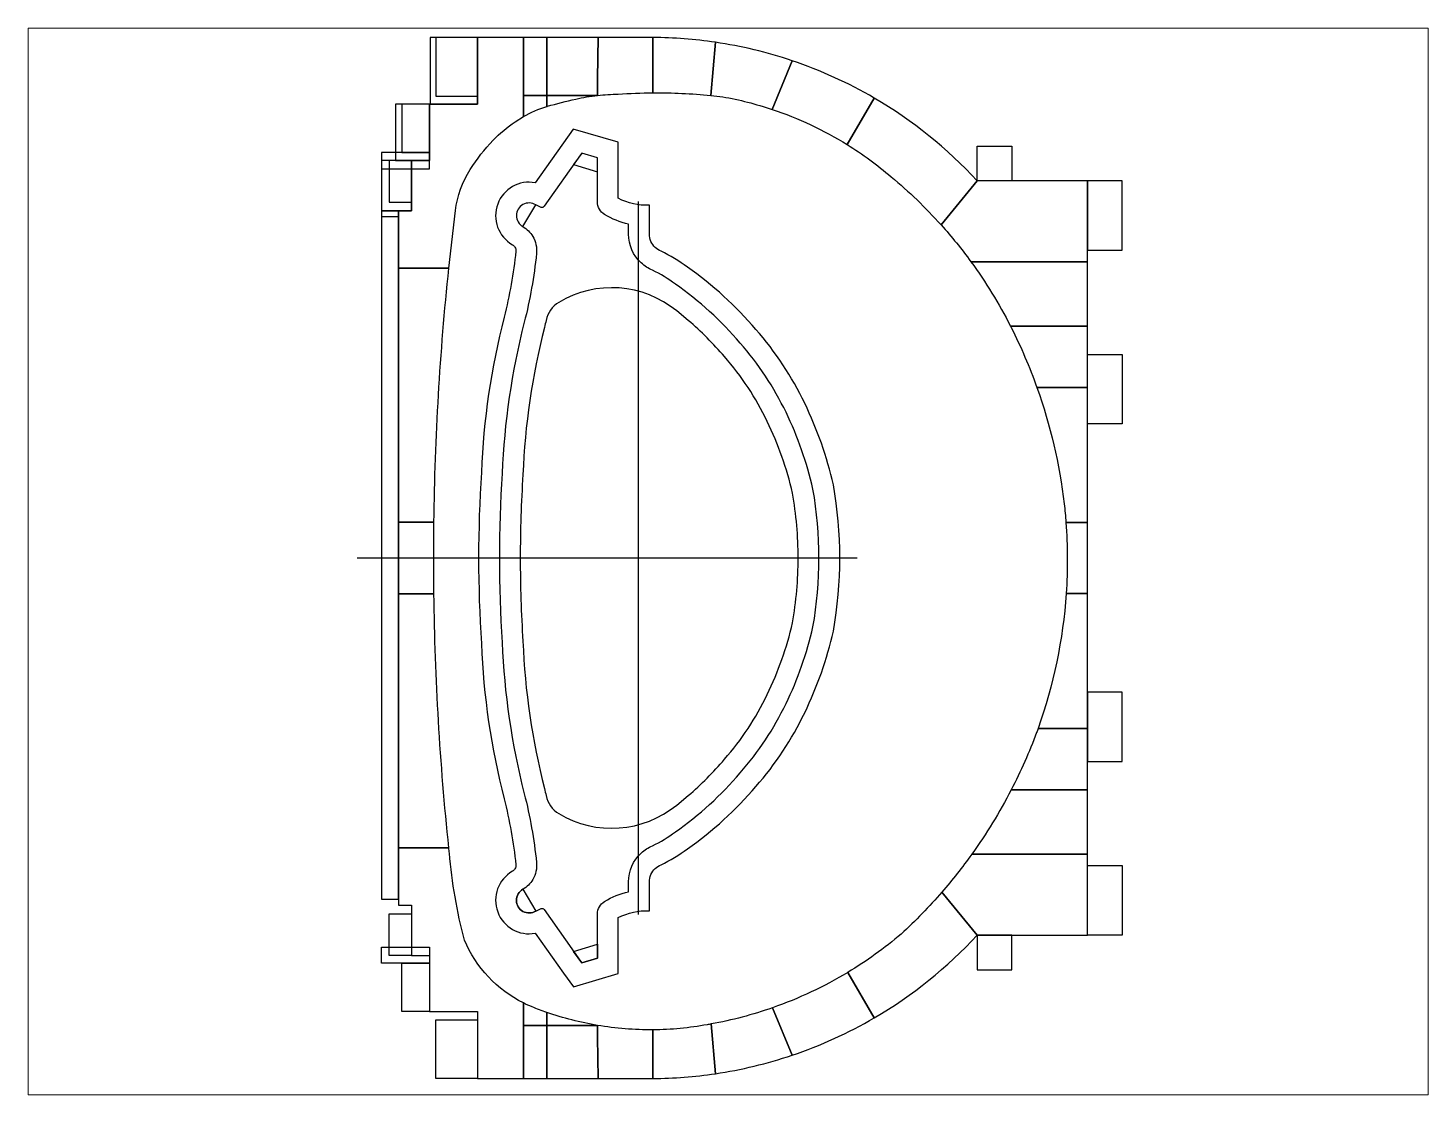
# Paper-space layout 'Layout1' of a CAD drawing. Extents: x 1.05 to 9.45, y 0.8 to 7.2.
# The model-space entities are those that its viewports show. They can reach past a viewport. Long polylines and large blocks are cut down to what shows.
import ezdxf

# ---------------------------------------------------------------- set-up
doc = ezdxf.new("R2010")
doc.units = 0
doc.header["$MEASUREMENT"] = 0
for name, color, linetype in [('AXES', 7, 'CONTINUOUS'), ('COIL_CS1M', 7, 'CONTINUOUS'), ('COIL_PF1L', 7, 'CONTINUOUS'), ('COIL_PF1U', 7, 'CONTINUOUS'), ('COIL_PF2L', 7, 'CONTINUOUS'), ('COIL_PF2U', 7, 'CONTINUOUS'), ('COIL_PF3L', 7, 'CONTINUOUS'), ('COIL_PF3U', 7, 'CONTINUOUS'), ('COIL_PF4L', 7, 'CONTINUOUS'), ('COIL_PF4U', 7, 'CONTINUOUS'), ('COIL_PF5L', 7, 'CONTINUOUS'), ('COIL_PF5U', 7, 'CONTINUOUS'), ('COIL_PF6L', 7, 'CONTINUOUS'), ('COIL_PF6U', 7, 'CONTINUOUS'), ('DIM', 7, 'CONTINUOUS'), ('LEG_LOWER_WIN', 10, 'CONTINUOUS'), ('LEG_UPPER_WIN', 10, 'CONTINUOUS'), ('PLASMA_TARGET', 20, 'CONTINUOUS'), ('STAR_VESSEL', 190, 'CONTINUOUS'), ('STRIKE_L_IN', 10, 'CONTINUOUS'), ('STRIKE_L_OUT', 10, 'CONTINUOUS'), ('STRIKE_U_IN', 10, 'CONTINUOUS'), ('STRIKE_U_OUT', 10, 'CONTINUOUS'), ('WALL_INNER', 232, 'CONTINUOUS'), ('WALL_OUTER', 232, 'CONTINUOUS')]:
    doc.layers.add(name, color=color, linetype=linetype)

msp = doc.modelspace()

# ---------------------------------------------------------------- linework, layer by layer
at = {"layer": 'AXES'}
for p, q in [((4, -5.135), (4, 5.135)), ((-0.05, 0), (0.25, 0)), ((0, 0), (7.153, 0))]:
    msp.add_line(p, q, dxfattribs=at)
at = {"layer": 'COIL_CS1M'}
msp.add_lwpolyline([(0.543, 4.915), (0.3, 4.915), (0.3, -4.915), (0.543, -4.915)], close=True, dxfattribs=at)
at = {"layer": 'COIL_PF1L'}
msp.add_lwpolyline([(10.972, -2.931), (10.972, -1.931), (10.472, -1.931), (10.472, -2.931)], close=True, dxfattribs=at)
at = {"layer": 'COIL_PF1U'}
msp.add_lwpolyline([(10.972, 2.931), (10.972, 1.931), (10.472, 1.931), (10.472, 2.931)], close=True, dxfattribs=at)
at = {"layer": 'COIL_PF2L'}
msp.add_lwpolyline([(10.472, -5.431), (10.472, -4.431), (10.972, -4.431), (10.972, -5.431)], close=True, dxfattribs=at)
at = {"layer": 'COIL_PF2U'}
msp.add_lwpolyline([(10.472, 5.431), (10.472, 4.431), (10.972, 4.431), (10.972, 5.431)], close=True, dxfattribs=at)
at = {"layer": 'COIL_PF3L'}
msp.add_lwpolyline([(9.381, -5.931), (9.381, -5.431), (8.881, -5.431), (8.881, -5.931)], close=True, dxfattribs=at)
at = {"layer": 'COIL_PF3U'}
msp.add_lwpolyline([(9.381, 5.931), (9.381, 5.431), (8.881, 5.431), (8.881, 5.931)], close=True, dxfattribs=at)
at = {"layer": 'COIL_PF4L'}
msp.add_lwpolyline([(0.733, -5.727), (0.411, -5.727), (0.411, -5.124), (0.733, -5.124)], close=True, dxfattribs=at)
at = {"layer": 'COIL_PF4U'}
msp.add_lwpolyline([(0.733, 5.727), (0.411, 5.727), (0.411, 5.124), (0.733, 5.124)], close=True, dxfattribs=at)
at = {"layer": 'COIL_PF5L'}
msp.add_lwpolyline([(0.99, -6.534), (0.594, -6.534), (0.594, -5.838), (0.99, -5.838)], close=True, dxfattribs=at)
at = {"layer": 'COIL_PF5U'}
msp.add_lwpolyline([(0.99, 6.534), (0.594, 6.534), (0.594, 5.838), (0.99, 5.838)], close=True, dxfattribs=at)
at = {"layer": 'COIL_PF6L'}
msp.add_lwpolyline([(1.684, -7.497), (1.082, -7.497), (1.082, -6.65), (1.684, -6.65)], close=True, dxfattribs=at)
at = {"layer": 'COIL_PF6U'}
msp.add_lwpolyline([(1.684, 7.497), (1.082, 7.497), (1.082, 6.65), (1.684, 6.65)], close=True, dxfattribs=at)
at = {"layer": 'DIM'}
msp.add_line((0.3, 0), (0.543, 0), dxfattribs=at)
for points in [[(1.684, 7.497), (1, 7.497), (1, 6.534), (1.684, 6.534)], [(0.99, 6.534), (0.5, 6.534), (0.5, 5.727), (0.733, 5.727), (0.99, 5.727)], [(0.733, 5.727), (0.3, 5.727), (0.3, 5), (0.543, 5), (0.733, 5)]]:
    msp.add_lwpolyline(points, close=True, dxfattribs=at)
msp.add_lwpolyline([(0.543, 0), (0.543, 0.517), (0.543, 4.173), (0.543, 5), (0.3, 5), (0.3, 0)], dxfattribs=at)
at = {"layer": 'LEG_LOWER_WIN'}
msp.add_lwpolyline([(0.99, -5.838), (0.3, -5.838), (0.3, -5.604), (0.99, -5.604)], close=True, dxfattribs=at)
at = {"layer": 'LEG_UPPER_WIN'}
msp.add_lwpolyline([(0.99, 5.838), (0.3, 5.838), (0.3, 5.604), (0.99, 5.604)], close=True, dxfattribs=at)
at = {"layer": 'PLASMA_TARGET'}
msp.add_lwpolyline([(2.298, 0, 0.016224), (2.337, -1.2, 0.052475), (2.646, -3.321, -0.00366), (2.672, -3.422, 0.21257), (2.854, -3.682, 0.316234), (4.553, -3.558), (4.719, -3.422, 0.039069), (5.24, -2.9, 0.06755), (5.857, -1.967, 0.055634), (6.221, -0.934, 0.043159), (6.302, 0, 0.043159), (6.221, 0.934, 0.055634), (5.857, 1.967, 0.06755), (5.24, 2.9, 0.039069), (4.719, 3.422), (4.553, 3.558, 0.316234), (2.854, 3.682, 0.21257), (2.672, 3.422, -0.00366), (2.646, 3.321, 0.052475), (2.337, 1.2, 0.016224)], format="xyb", close=True, dxfattribs=at)
at = {"layer": 'STAR_VESSEL'}
for points in [[(1.577, 5.596, -0.046935), (1.907, 6.016, -0.056207), (2.227, 6.284), (2.345, 6.357), (2.345, 7.497), (1.684, 7.497), (1.684, 6.534), (0.99, 6.534), (0.99, 5.727), (0.733, 5.727), (0.733, 5), (0.543, 5), (0.543, 4.173), (1.269, 4.173), (1.365, 5.003, -0.115016)], [(4.21, 7.497), (3.42, 7.497), (3.412, 6.904), (3.412, 6.662, -0.025007), (3.711, 6.681, -0.016038), (4.21, 6.7)], [(5.109, 7.428, 0.035203), (4.21, 7.497), (4.21, 6.7, -0.026836), (5.044, 6.662)], [(6.214, 7.162, 0.04445), (5.109, 7.428), (5.044, 6.662, -0.005524), (5.215, 6.643, -0.035745), (5.927, 6.461)], [(7.399, 6.623, 0.050899), (6.214, 7.162), (5.927, 6.461, -0.058226), (7.008, 5.954)], [(2.68, 6.662), (2.345, 6.662), (2.345, 6.357, -0.06664), (2.68, 6.503)], [(3.097, 6.609, -0.026665), (3.412, 6.662), (2.68, 6.662), (2.68, 6.503, -0.001744), (2.689, 6.506, -0.013031)], [(8.881, 5.431, 0.074587), (7.399, 6.623), (7.008, 5.954, -0.038213), (7.642, 5.491, -0.036484), (8.362, 4.796)], [(10.472, 5.431), (8.881, 5.431), (8.362, 4.796, -0.024797), (8.791, 4.267), (10.472, 4.267)], [(10.472, 4.267), (8.791, 4.267, -0.039642), (9.361, 3.341), (10.472, 3.341)], [(1.269, 4.173), (0.543, 4.173), (0.543, 0.517), (1.055, 0.517, -0.022773)], [(10.472, 3.341), (9.361, 3.341, -0.000853), (9.371, 3.32, -0.030887), (9.742, 2.455), (10.472, 2.455)], [(10.472, 2.455), (9.742, 2.455, -0.056656), (10.135, 0.778, -0.009191), (10.16, 0.512), (10.472, 0.512)], [(1.055, 0.517), (0.543, 0.517), (0.543, -0.517), (1.055, -0.517, -0.006426)], [(10.472, 0.512), (10.16, 0.512, -0.035393), (10.163, -0.512), (10.472, -0.512)], [(1.055, -0.517), (0.543, -0.517), (0.543, -4.173), (1.269, -4.173, -0.022773)], [(10.472, -0.512), (10.163, -0.512, -0.068776), (9.759, -2.455), (10.472, -2.455)], [(10.472, -2.455), (9.759, -2.455, -0.002099), (9.738, -2.512, -0.030135), (9.371, -3.341), (10.472, -3.341)], [(10.472, -3.341), (9.371, -3.341, -0.036114), (8.803, -4.267), (10.472, -4.267)], [(1.277, -4.251, -0.000488), (1.269, -4.173), (0.543, -4.173), (0.543, -5), (0.733, -5), (0.733, -5.727), (0.99, -5.727), (0.99, -6.534), (1.684, -6.534), (1.684, -7.497), (2.345, -7.497), (2.345, -6.409, -0.177539), (1.494, -5.505, -0.042293)], [(10.472, -4.267), (8.803, -4.267, -0.023013), (8.374, -4.811), (8.881, -5.431), (10.472, -5.431)], [(8.881, -5.431), (8.374, -4.811, -0.028011), (7.787, -5.416, -0.04044), (7.016, -5.969), (7.399, -6.623, 0.074587)], [(7.399, -6.623), (7.016, -5.969, -0.051041), (5.934, -6.478), (6.214, -7.162, 0.050899)], [(2.68, -6.545, -0.012267), (2.469, -6.466, -0.019005), (2.345, -6.409), (2.345, -6.732), (2.68, -6.732)], [(2.68, -6.545), (2.68, -6.732), (3.412, -6.732, -0.041319)], [(5.934, -6.478, -0.039031), (5.048, -6.712), (5.109, -7.428, 0.04445), (6.214, -7.162)], [(4.21, -6.796, -0.043773), (3.412, -6.732), (3.412, -6.904), (3.42, -7.497), (4.21, -7.497)], [(5.048, -6.712, -0.00238), (4.993, -6.722, -0.043039), (4.21, -6.796), (4.21, -7.497, 0.035203), (5.109, -7.428)]]:
    msp.add_lwpolyline(points, format="xyb", close=True, dxfattribs=at)
for points in [[(2.68, 7.497), (2.345, 7.497), (2.345, 6.662), (2.68, 6.662)], [(3.42, 7.497), (2.68, 7.497), (2.68, 6.662), (3.412, 6.662), (3.412, 6.904)], [(2.68, -6.732), (2.345, -6.732), (2.345, -7.497), (2.68, -7.497)], [(3.412, -6.904), (3.412, -6.732), (2.68, -6.732), (2.68, -7.497), (3.42, -7.497)]]:
    msp.add_lwpolyline(points, close=True, dxfattribs=at)
at = {"layer": 'STRIKE_L_IN'}
msp.add_lwpolyline([(2.522, -5.085, -1.022339), (2.335, -4.772)], format="xyb", close=True, dxfattribs=at)
at = {"layer": 'STRIKE_L_OUT'}
msp.add_lwpolyline([(3.411, -5.762), (3.183, -5.83), (3.065, -5.668), (3.411, -5.562)], close=True, dxfattribs=at)
at = {"layer": 'STRIKE_U_IN'}
msp.add_lwpolyline([(2.522, 5.085, 1.022339), (2.335, 4.772)], format="xyb", close=True, dxfattribs=at)
at = {"layer": 'STRIKE_U_OUT'}
msp.add_lwpolyline([(3.411, 5.762), (3.183, 5.83), (3.065, 5.668), (3.411, 5.562)], close=True, dxfattribs=at)
at = {"layer": 'WALL_INNER'}
msp.add_lwpolyline([(2.037, -1.216, 0.052386), (2.356, -3.395, -0.037026), (2.532, -4.388, -0.161494), (2.478, -4.632, -0.129009), (2.335, -4.772, 1.022339), (2.522, -5.085), (2.6, -5.05, -0.391784), (2.643, -5.065), (3.166, -5.806), (3.183, -5.83), (3.411, -5.762), (3.411, -5.203), (3.411, -5.129, -0.262261), (3.513, -4.947, -0.080968), (3.858, -4.808), (3.858, -4.666, -0.209435), (4.04, -4.251, -0.087436), (4.204, -4.145, 0.042198), (4.533, -3.946, 0.063054), (5.467, -3.096, 0.067444), (6.127, -2.098, 0.05603), (6.515, -0.993, 0.087203), (6.515, 0.993, 0.05603), (6.127, 2.098, 0.067444), (5.467, 3.096, 0.063054), (4.533, 3.946, 0.042198), (4.204, 4.145, -0.087436), (4.04, 4.251, -0.209435), (3.858, 4.666), (3.858, 4.808, -0.080968), (3.513, 4.947, -0.262261), (3.411, 5.129), (3.411, 5.203), (3.411, 5.762), (3.183, 5.83), (3.166, 5.806), (2.643, 5.065, -0.391784), (2.6, 5.05), (2.522, 5.085, 1.022339), (2.335, 4.772, -0.129009), (2.478, 4.632, -0.161494), (2.532, 4.388, -0.037026), (2.356, 3.395, 0.052386), (2.037, 1.216, 0.032358)], format="xyb", close=True, dxfattribs=at)
at = {"layer": 'WALL_OUTER'}
msp.add_lwpolyline([(6.397, 2.228, 0.067351), (5.694, 3.292, 0.062848), (4.707, 4.19, 0.043088), (4.327, 4.419, -0.094728), (4.243, 4.472, -0.209435), (4.158, 4.666), (4.158, 5.081, -0.136382), (3.711, 5.18), (3.711, 5.987), (3.062, 6.178), (2.515, 5.404, 0.846947), (2.186, 4.512, -0.129009), (2.221, 4.478, -0.161494), (2.234, 4.419, -0.037026), (2.065, 3.469, 0.052302), (1.738, 1.232, 0.032263), (1.738, -1.232, 0.052302), (2.065, -3.469, -0.037026), (2.234, -4.419, -0.161494), (2.221, -4.478, -0.129009), (2.186, -4.512, 0.846947), (2.515, -5.404), (2.922, -5.981), (3.066, -6.177), (3.711, -5.987), (3.711, -5.18, -0.136382), (4.158, -5.081), (4.158, -4.666, -0.209435), (4.243, -4.472, -0.094728), (4.327, -4.419, 0.043088), (4.707, -4.19, 0.062848), (5.694, -3.292, 0.067351), (6.397, -2.228, 0.056385), (6.809, -1.053, 0.087855), (6.809, 1.053, 0.056385)], format="xyb", close=True, dxfattribs=at)

psp = doc.layouts.get("Layout1")

# ---------------------------------------------------------------- viewports
at = {"layer": 'WALL_OUTER'}
psp.add_viewport(center=(5.25, 4), size=(8.4, 6.4), view_center_point=(5.2912, -0.0507), view_height=15.367609, dxfattribs=at)

doc.saveas('drawing.dxf')
